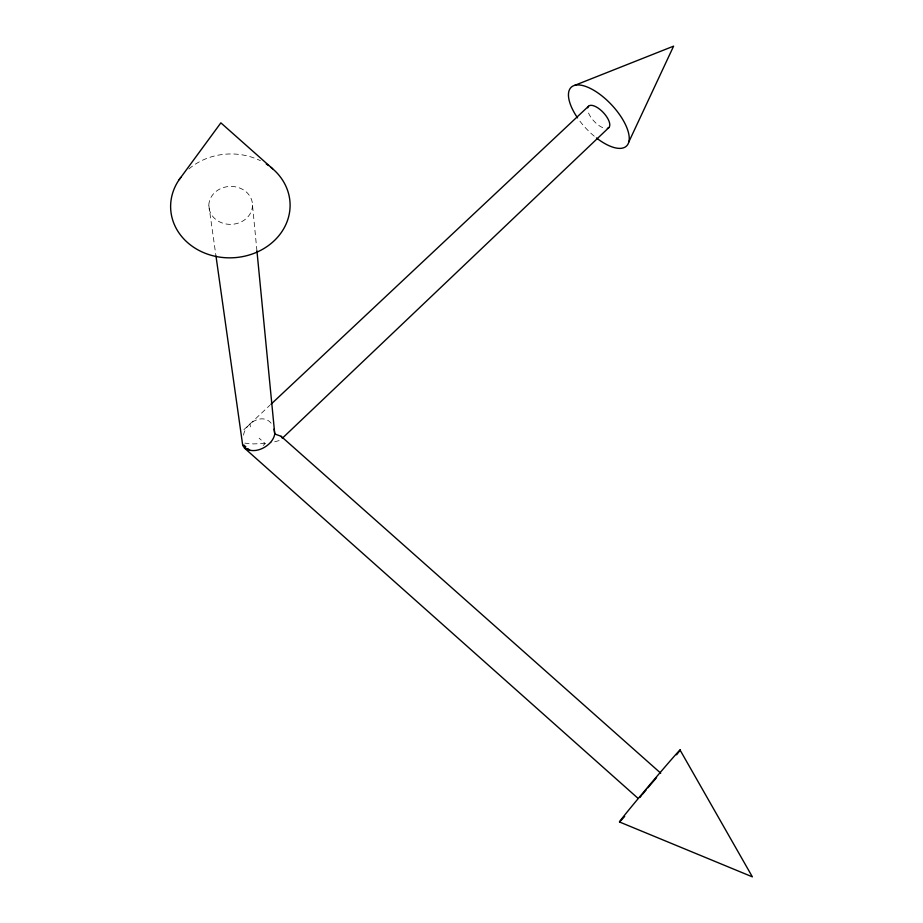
<?xml version="1.0" encoding="UTF-8"?>
<svg xmlns="http://www.w3.org/2000/svg" width="923" height="923" viewBox="0 0 923 923"><rect width="100%" height="100%" fill="white"/><g stroke="black" fill="none" stroke-linecap="round" stroke-linejoin="round"><path stroke-width="0.69" stroke-dasharray="4.62 3.46" d="M243.522 435.137C245.437 422.584 264.082 411.589 272.343 424.903M263.17 445.474L265.189 443.559L259.132 438.183M243.868 429.703L269.885 405.278M279.127 440.583L270.762 442.844M265.189 443.559L253.075 443.905L244.849 443.144M208.829 205.437L215.878 255.325M249.983 423.957L250.364 426.876M252.498 205.183A21.84 18.979 -2.4 0 1 219.732 221.935A21.84 18.979 -2.4 0 1 219.755 189.053A21.84 18.979 -2.4 0 1 252.498 205.183L256.94 250.941M188.846 168.978A59.753 51.93 -2.4 0 1 260.448 160.717M594.239 136.177A40.347 17.387 46.8 0 1 578.352 119.044M602.719 127.651A14.745 6.357 46.8 0 1 587.674 110.01"/><path stroke-width="1.38" d="M628.817 141.957L673.605 46.15L574.752 85.343M660.706 773.151L281.088 436.302L274.754 433.96L274.085 429.114M179.154 179.673L220.874 122.851L272.643 168.771M639.951 797.449L641.577 795.418M642.316 794.518L646.423 789.557M647.854 787.85L656.541 777.639M282.38 438.194L608.857 127.593M270.935 404.297L588.493 106.283M215.959 255.879L242.749 445.567C251.483 457.162 272.77 446.732 274.754 433.96L256.94 250.941M619.483 821.966L752.372 876.85L680.066 750.041M243.822 445.013L245.864 446.836M247.906 448.647L249.948 450.47M244.226 447.874L637.724 798.072M281.088 436.302L282.011 437.721M270.624 167.121A59.753 51.93 -2.4 0 1 276.404 238.526A59.753 51.93 -2.4 0 1 194.591 247.872A59.753 51.93 -2.4 0 1 180.827 177.378M266.286 164.029A59.753 51.93 -2.4 0 1 268.501 165.529M577.544 117.879A40.347 17.387 46.8 0 1 584.19 85.943A40.347 17.387 46.8 0 1 628.563 133.074A40.347 17.387 46.8 0 1 596.454 137.954M587.709 107.841A14.745 6.357 46.8 0 1 603.134 112.352A14.745 6.357 46.8 0 1 607.346 128.389M624.675 816.394A47.061 0.773 -49.9 0 1 628.817 809.944A47.061 0.773 -49.9 0 1 668.067 763.344A47.061 0.773 -49.9 0 1 676.559 754.806"/></g></svg>
